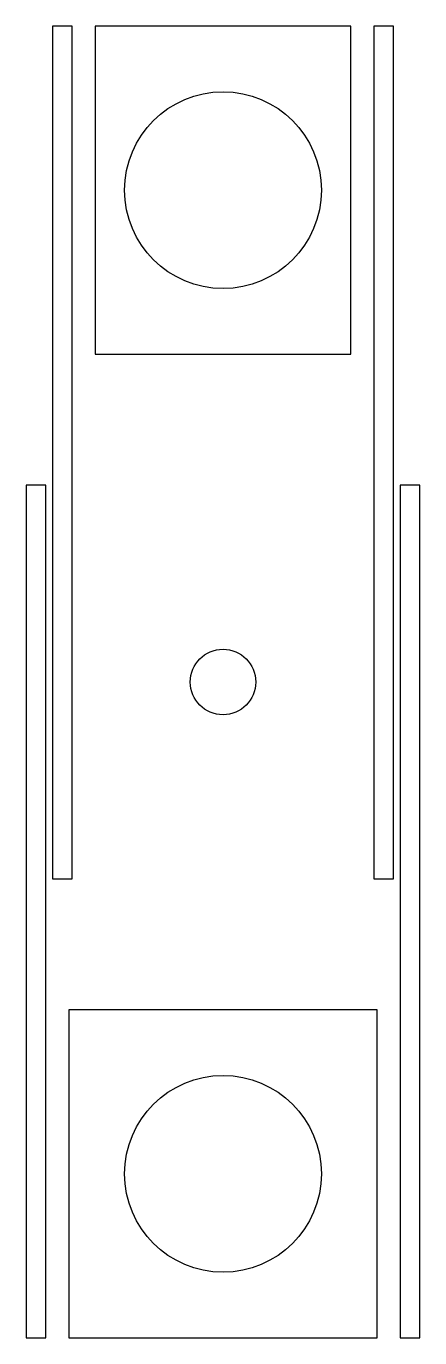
# Model space of a CAD drawing. Header units: metres. Extents: x -30 to 30, y 0 to 200.
import ezdxf

# ---------------------------------------------------------------- set-up
doc = ezdxf.new("R2010")
doc.units = ezdxf.units.M

msp = doc.modelspace()

# ---------------------------------------------------------------- linework, layer by layer
at = {"layer": 'PARAMETRIX'}
for p, q in [((-23, 200), (-26, 200)), ((-26, 200), (-26, 70)), ((-23, 70), (-23, 200)), ((19.5, 200), (-19.5, 200)), ((-19.5, 200), (-19.5, 150)), ((19.5, 150), (19.5, 200)), ((26, 200), (23, 200)), ((23, 200), (23, 70)), ((26, 70), (26, 200)), ((-19.5, 150), (19.5, 150)), ((-27, 130), (-30, 130)), ((-30, 130), (-30, 0)), ((-27, 0), (-27, 130)), ((30, 130), (27, 130)), ((27, 130), (27, 0)), ((30, 0), (30, 130)), ((-26, 70), (-23, 70)), ((23, 70), (26, 70)), ((23.5, 50), (-23.5, 50)), ((-23.5, 50), (-23.5, 0)), ((23.5, 0), (23.5, 50)), ((-30, 0), (-27, 0)), ((-23.5, 0), (23.5, 0)), ((27, 0), (30, 0))]:
    msp.add_line(p, q, dxfattribs=at)
for centre, radius in [((0, 175), 15), ((0, 100), 5), ((0, 25), 15)]:
    msp.add_circle(centre, radius, dxfattribs=at)

doc.saveas('drawing.dxf')
